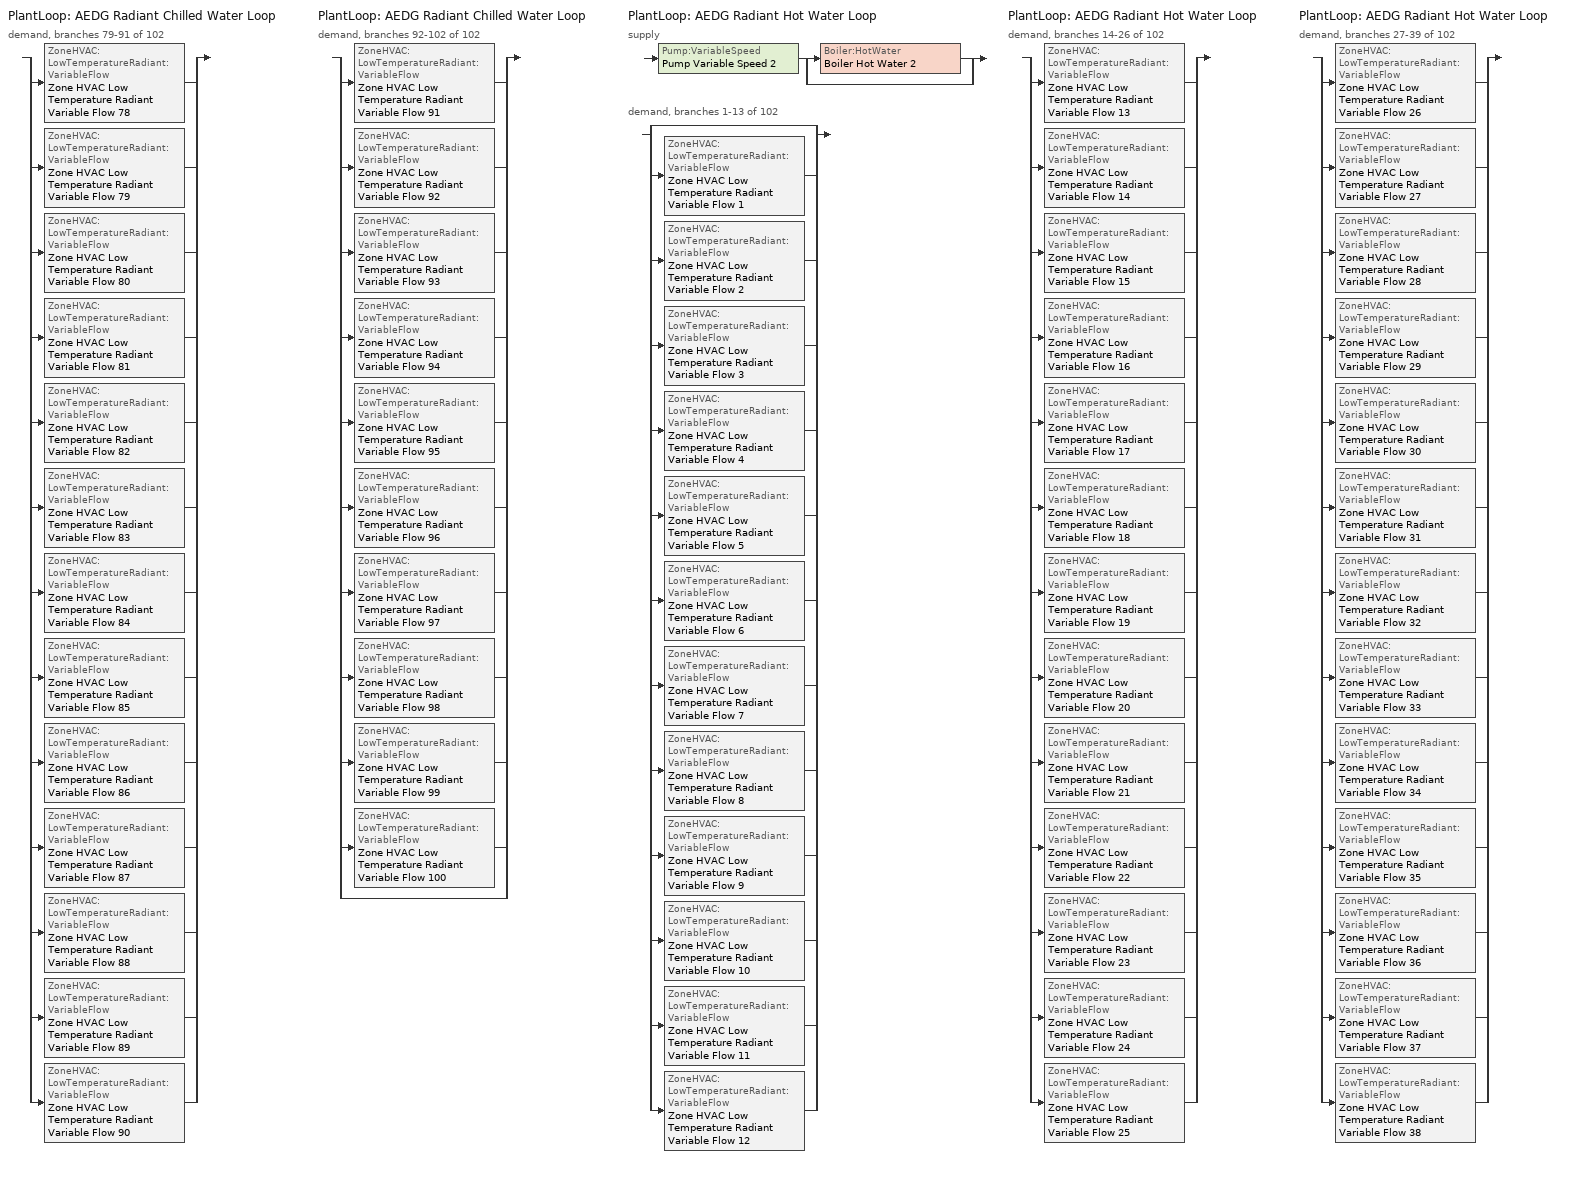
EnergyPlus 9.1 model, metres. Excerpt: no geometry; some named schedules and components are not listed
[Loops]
PlantLoop 'AEDG Radiant Chilled Water Loop'
 demand, branches 79-91 of 102: split
  | ZoneHVAC:LowTemperatureRadiant:VariableFlow 'Zone HVAC Low Temperature Radiant Variable Flow 78'
  | ZoneHVAC:LowTemperatureRadiant:VariableFlow 'Zone HVAC Low Temperature Radiant Variable Flow 79'
  | ZoneHVAC:LowTemperatureRadiant:VariableFlow 'Zone HVAC Low Temperature Radiant Variable Flow 80'
  | ZoneHVAC:LowTemperatureRadiant:VariableFlow 'Zone HVAC Low Temperature Radiant Variable Flow 81'
  | ZoneHVAC:LowTemperatureRadiant:VariableFlow 'Zone HVAC Low Temperature Radiant Variable Flow 82'
  | ZoneHVAC:LowTemperatureRadiant:VariableFlow 'Zone HVAC Low Temperature Radiant Variable Flow 83'
  | ZoneHVAC:LowTemperatureRadiant:VariableFlow 'Zone HVAC Low Temperature Radiant Variable Flow 84'
  | ZoneHVAC:LowTemperatureRadiant:VariableFlow 'Zone HVAC Low Temperature Radiant Variable Flow 85'
  | ZoneHVAC:LowTemperatureRadiant:VariableFlow 'Zone HVAC Low Temperature Radiant Variable Flow 86'
  | ZoneHVAC:LowTemperatureRadiant:VariableFlow 'Zone HVAC Low Temperature Radiant Variable Flow 87'
  | ZoneHVAC:LowTemperatureRadiant:VariableFlow 'Zone HVAC Low Temperature Radiant Variable Flow 88'
  | ZoneHVAC:LowTemperatureRadiant:VariableFlow 'Zone HVAC Low Temperature Radiant Variable Flow 89'
  | ZoneHVAC:LowTemperatureRadiant:VariableFlow 'Zone HVAC Low Temperature Radiant Variable Flow 90'
PlantLoop 'AEDG Radiant Chilled Water Loop'
 demand, branches 92-102 of 102: split
  | ZoneHVAC:LowTemperatureRadiant:VariableFlow 'Zone HVAC Low Temperature Radiant Variable Flow 91'
  | ZoneHVAC:LowTemperatureRadiant:VariableFlow 'Zone HVAC Low Temperature Radiant Variable Flow 92'
  | ZoneHVAC:LowTemperatureRadiant:VariableFlow 'Zone HVAC Low Temperature Radiant Variable Flow 93'
  | ZoneHVAC:LowTemperatureRadiant:VariableFlow 'Zone HVAC Low Temperature Radiant Variable Flow 94'
  | ZoneHVAC:LowTemperatureRadiant:VariableFlow 'Zone HVAC Low Temperature Radiant Variable Flow 95'
  | ZoneHVAC:LowTemperatureRadiant:VariableFlow 'Zone HVAC Low Temperature Radiant Variable Flow 96'
  | ZoneHVAC:LowTemperatureRadiant:VariableFlow 'Zone HVAC Low Temperature Radiant Variable Flow 97'
  | ZoneHVAC:LowTemperatureRadiant:VariableFlow 'Zone HVAC Low Temperature Radiant Variable Flow 98'
  | ZoneHVAC:LowTemperatureRadiant:VariableFlow 'Zone HVAC Low Temperature Radiant Variable Flow 99'
  | ZoneHVAC:LowTemperatureRadiant:VariableFlow 'Zone HVAC Low Temperature Radiant Variable Flow 100'
  | bypass
PlantLoop 'AEDG Radiant Hot Water Loop'
 supply: Pump:VariableSpeed 'Pump Variable Speed 2' > split
  | Boiler:HotWater 'Boiler Hot Water 2'
  | bypass
 demand, branches 1-13 of 102: split
  | bypass
  | ZoneHVAC:LowTemperatureRadiant:VariableFlow 'Zone HVAC Low Temperature Radiant Variable Flow 1'
  | ZoneHVAC:LowTemperatureRadiant:VariableFlow 'Zone HVAC Low Temperature Radiant Variable Flow 2'
  | ZoneHVAC:LowTemperatureRadiant:VariableFlow 'Zone HVAC Low Temperature Radiant Variable Flow 3'
  | ZoneHVAC:LowTemperatureRadiant:VariableFlow 'Zone HVAC Low Temperature Radiant Variable Flow 4'
  | ZoneHVAC:LowTemperatureRadiant:VariableFlow 'Zone HVAC Low Temperature Radiant Variable Flow 5'
  | ZoneHVAC:LowTemperatureRadiant:VariableFlow 'Zone HVAC Low Temperature Radiant Variable Flow 6'
  | ZoneHVAC:LowTemperatureRadiant:VariableFlow 'Zone HVAC Low Temperature Radiant Variable Flow 7'
  | ZoneHVAC:LowTemperatureRadiant:VariableFlow 'Zone HVAC Low Temperature Radiant Variable Flow 8'
  | ZoneHVAC:LowTemperatureRadiant:VariableFlow 'Zone HVAC Low Temperature Radiant Variable Flow 9'
  | ZoneHVAC:LowTemperatureRadiant:VariableFlow 'Zone HVAC Low Temperature Radiant Variable Flow 10'
  | ZoneHVAC:LowTemperatureRadiant:VariableFlow 'Zone HVAC Low Temperature Radiant Variable Flow 11'
  | ZoneHVAC:LowTemperatureRadiant:VariableFlow 'Zone HVAC Low Temperature Radiant Variable Flow 12'
PlantLoop 'AEDG Radiant Hot Water Loop'
 demand, branches 14-26 of 102: split
  | ZoneHVAC:LowTemperatureRadiant:VariableFlow 'Zone HVAC Low Temperature Radiant Variable Flow 13'
  | ZoneHVAC:LowTemperatureRadiant:VariableFlow 'Zone HVAC Low Temperature Radiant Variable Flow 14'
  | ZoneHVAC:LowTemperatureRadiant:VariableFlow 'Zone HVAC Low Temperature Radiant Variable Flow 15'
  | ZoneHVAC:LowTemperatureRadiant:VariableFlow 'Zone HVAC Low Temperature Radiant Variable Flow 16'
  | ZoneHVAC:LowTemperatureRadiant:VariableFlow 'Zone HVAC Low Temperature Radiant Variable Flow 17'
  | ZoneHVAC:LowTemperatureRadiant:VariableFlow 'Zone HVAC Low Temperature Radiant Variable Flow 18'
  | ZoneHVAC:LowTemperatureRadiant:VariableFlow 'Zone HVAC Low Temperature Radiant Variable Flow 19'
  | ZoneHVAC:LowTemperatureRadiant:VariableFlow 'Zone HVAC Low Temperature Radiant Variable Flow 20'
  | ZoneHVAC:LowTemperatureRadiant:VariableFlow 'Zone HVAC Low Temperature Radiant Variable Flow 21'
  | ZoneHVAC:LowTemperatureRadiant:VariableFlow 'Zone HVAC Low Temperature Radiant Variable Flow 22'
  | ZoneHVAC:LowTemperatureRadiant:VariableFlow 'Zone HVAC Low Temperature Radiant Variable Flow 23'
  | ZoneHVAC:LowTemperatureRadiant:VariableFlow 'Zone HVAC Low Temperature Radiant Variable Flow 24'
  | ZoneHVAC:LowTemperatureRadiant:VariableFlow 'Zone HVAC Low Temperature Radiant Variable Flow 25'
PlantLoop 'AEDG Radiant Hot Water Loop'
 demand, branches 27-39 of 102: split
  | ZoneHVAC:LowTemperatureRadiant:VariableFlow 'Zone HVAC Low Temperature Radiant Variable Flow 26'
  | ZoneHVAC:LowTemperatureRadiant:VariableFlow 'Zone HVAC Low Temperature Radiant Variable Flow 27'
  | ZoneHVAC:LowTemperatureRadiant:VariableFlow 'Zone HVAC Low Temperature Radiant Variable Flow 28'
  | ZoneHVAC:LowTemperatureRadiant:VariableFlow 'Zone HVAC Low Temperature Radiant Variable Flow 29'
  | ZoneHVAC:LowTemperatureRadiant:VariableFlow 'Zone HVAC Low Temperature Radiant Variable Flow 30'
  | ZoneHVAC:LowTemperatureRadiant:VariableFlow 'Zone HVAC Low Temperature Radiant Variable Flow 31'
  | ZoneHVAC:LowTemperatureRadiant:VariableFlow 'Zone HVAC Low Temperature Radiant Variable Flow 32'
  | ZoneHVAC:LowTemperatureRadiant:VariableFlow 'Zone HVAC Low Temperature Radiant Variable Flow 33'
  | ZoneHVAC:LowTemperatureRadiant:VariableFlow 'Zone HVAC Low Temperature Radiant Variable Flow 34'
  | ZoneHVAC:LowTemperatureRadiant:VariableFlow 'Zone HVAC Low Temperature Radiant Variable Flow 35'
  | ZoneHVAC:LowTemperatureRadiant:VariableFlow 'Zone HVAC Low Temperature Radiant Variable Flow 36'
  | ZoneHVAC:LowTemperatureRadiant:VariableFlow 'Zone HVAC Low Temperature Radiant Variable Flow 37'
  | ZoneHVAC:LowTemperatureRadiant:VariableFlow 'Zone HVAC Low Temperature Radiant Variable Flow 38'
[ZoneHVAC:LowTemperatureRadiant:VariableFlow] Availability Schedule=Always On Discrete; Hydronic Tubing Inside Diameter {m}=0.012; Hydronic Tubing Length {m}=Autosize; Temperature Control Type=MeanRadiantTemperature; Heating Design Capacity Method=HeatingDesignCapacity; Heating Design Capacity {W}=Autosize; Maximum Hot Water Flow {m3/s}=Autosize; Heating Control Throttling Range {deltaC}=0.5; Heating Control Temperature Schedule=AEDG Office Mean Radiant Heating Setpoint Schedule; Cooling Design Capacity Method=CoolingDesignCapacity; Cooling Design Capacity {W}=Autosize; Maximum Cold Water Flow {m3/s}=Autosize; Cooling Control Throttling Range {deltaC}=0.5; Cooling Control Temperature Schedule=AEDG Office Mean Radiant Cooling Setpoint Schedule; Condensation Control Type=SimpleOff; Condensation Control Dewpoint Offset {C}=1; Number of Circuits=OnePerSurface; Circuit Length {m}=106.7
Name | Zone | Surface Name or Radiant Surface Group
Zone HVAC Low Temperature Radiant Variable Flow 96 | Thermal Zone 10 | Zone HVAC Low Temperature Radiant Variable Flow 96Floors
Zone HVAC Low Temperature Radiant Variable Flow 93 | Thermal Zone 11 | Zone HVAC Low Temperature Radiant Variable Flow 93Floors
Zone HVAC Low Temperature Radiant Variable Flow 92 | Thermal Zone 12 | Zone HVAC Low Temperature Radiant Variable Flow 92Floors
Zone HVAC Low Temperature Radiant Variable Flow 89 | Thermal Zone 13 | Zone HVAC Low Temperature Radiant Variable Flow 89Floors
Zone HVAC Low Temperature Radiant Variable Flow 83 | Thermal Zone 14 | Zone HVAC Low Temperature Radiant Variable Flow 83Floors
Zone HVAC Low Temperature Radiant Variable Flow 81 | Thermal Zone 16 | Zone HVAC Low Temperature Radiant Variable Flow 81Floors
Zone HVAC Low Temperature Radiant Variable Flow 80 | Thermal Zone 17 | Zone HVAC Low Temperature Radiant Variable Flow 80Floors
Zone HVAC Low Temperature Radiant Variable Flow 78 | Thermal Zone 20 | Zone HVAC Low Temperature Radiant Variable Flow 78Floors
Zone HVAC Low Temperature Radiant Variable Flow 94 | Thermal Zone 21 | Zone HVAC Low Temperature Radiant Variable Flow 94Floors
Zone HVAC Low Temperature Radiant Variable Flow 86 | Thermal Zone 22 | Zone HVAC Low Temperature Radiant Variable Flow 86Floors
Zone HVAC Low Temperature Radiant Variable Flow 84 | Thermal Zone 23 | Zone HVAC Low Temperature Radiant Variable Flow 84Floors
Zone HVAC Low Temperature Radiant Variable Flow 79 | Thermal Zone 26 | Zone HVAC Low Temperature Radiant Variable Flow 79Floors
Zone HVAC Low Temperature Radiant Variable Flow 99 | Thermal Zone 28 | Zone HVAC Low Temperature Radiant Variable Flow 99Floors
Zone HVAC Low Temperature Radiant Variable Flow 100 | Thermal Zone 3 | Zone HVAC Low Temperature Radiant Variable Flow 100Floors
Zone HVAC Low Temperature Radiant Variable Flow 82 | Thermal Zone 30 | Zone HVAC Low Temperature Radiant Variable Flow 82Floors
Zone HVAC Low Temperature Radiant Variable Flow 85 | Thermal Zone 36 | Zone HVAC Low Temperature Radiant Variable Flow 85Floors
Zone HVAC Low Temperature Radiant Variable Flow 98 | Thermal Zone 44 | Zone HVAC Low Temperature Radiant Variable Flow 98Floors
Zone HVAC Low Temperature Radiant Variable Flow 97 | Thermal Zone 6 | Zone HVAC Low Temperature Radiant Variable Flow 97Floors
Zone HVAC Low Temperature Radiant Variable Flow 88 | Thermal Zone 61 | Zone HVAC Low Temperature Radiant Variable Flow 88Floors
Zone HVAC Low Temperature Radiant Variable Flow 91 | Thermal Zone 67 | Zone HVAC Low Temperature Radiant Variable Flow 91Floors
Zone HVAC Low Temperature Radiant Variable Flow 95 | Thermal Zone 8 | Zone HVAC Low Temperature Radiant Variable Flow 95Floors
Zone HVAC Low Temperature Radiant Variable Flow 87 | Thermal Zone 82 | Zone HVAC Low Temperature Radiant Variable Flow 87Floors
Zone HVAC Low Temperature Radiant Variable Flow 90 | Thermal Zone 9 | Zone HVAC Low Temperature Radiant Variable Flow 90Floors
[ZoneHVAC:LowTemperatureRadiant:SurfaceGroup] Flow Fraction for Surface 1=1
Name | Surface 1
Zone HVAC Low Temperature Radiant Variable Flow 96Floors | Surface 55
Zone HVAC Low Temperature Radiant Variable Flow 93Floors | Surface 61
Zone HVAC Low Temperature Radiant Variable Flow 92Floors | Surface 67
Zone HVAC Low Temperature Radiant Variable Flow 89Floors | Surface 73
Zone HVAC Low Temperature Radiant Variable Flow 83Floors | Surface 79
Zone HVAC Low Temperature Radiant Variable Flow 81Floors | Surface 91
Zone HVAC Low Temperature Radiant Variable Flow 80Floors | Surface 97
Zone HVAC Low Temperature Radiant Variable Flow 78Floors | Surface 115
Zone HVAC Low Temperature Radiant Variable Flow 94Floors | Surface 121
Zone HVAC Low Temperature Radiant Variable Flow 86Floors | Surface 127
Zone HVAC Low Temperature Radiant Variable Flow 84Floors | Surface 133
Zone HVAC Low Temperature Radiant Variable Flow 79Floors | Surface 151
Zone HVAC Low Temperature Radiant Variable Flow 99Floors | Surface 163
Zone HVAC Low Temperature Radiant Variable Flow 100Floors | Surface 13
Zone HVAC Low Temperature Radiant Variable Flow 82Floors | Surface 175
Zone HVAC Low Temperature Radiant Variable Flow 85Floors | Surface 211
Zone HVAC Low Temperature Radiant Variable Flow 98Floors | Surface 259
Zone HVAC Low Temperature Radiant Variable Flow 97Floors | Surface 31
Zone HVAC Low Temperature Radiant Variable Flow 88Floors | Surface 361
Zone HVAC Low Temperature Radiant Variable Flow 91Floors | Surface 397
Zone HVAC Low Temperature Radiant Variable Flow 95Floors | Surface 43
Zone HVAC Low Temperature Radiant Variable Flow 87Floors | Surface 487
Zone HVAC Low Temperature Radiant Variable Flow 90Floors | Surface 49
[Zone equipment]
Thermal Zone 10: Zone HVAC Low Temperature Radiant Variable Flow 96
Thermal Zone 11: Zone HVAC Low Temperature Radiant Variable Flow 93
Thermal Zone 12: Zone HVAC Low Temperature Radiant Variable Flow 92
Thermal Zone 13: Zone HVAC Low Temperature Radiant Variable Flow 89
Thermal Zone 14: Zone HVAC Low Temperature Radiant Variable Flow 83
Thermal Zone 16: Zone HVAC Low Temperature Radiant Variable Flow 81
Thermal Zone 17: Zone HVAC Low Temperature Radiant Variable Flow 80
Thermal Zone 20: Zone HVAC Low Temperature Radiant Variable Flow 78
Thermal Zone 21: Zone HVAC Low Temperature Radiant Variable Flow 94
Thermal Zone 22: Zone HVAC Low Temperature Radiant Variable Flow 86
Thermal Zone 23: Zone HVAC Low Temperature Radiant Variable Flow 84
Thermal Zone 26: Zone HVAC Low Temperature Radiant Variable Flow 79
Thermal Zone 28: Zone HVAC Low Temperature Radiant Variable Flow 99
Thermal Zone 3: Zone HVAC Low Temperature Radiant Variable Flow 100
Thermal Zone 30: Zone HVAC Low Temperature Radiant Variable Flow 82
Thermal Zone 36: Zone HVAC Low Temperature Radiant Variable Flow 85
Thermal Zone 44: Zone HVAC Low Temperature Radiant Variable Flow 98
Thermal Zone 6: Zone HVAC Low Temperature Radiant Variable Flow 97
Thermal Zone 61: Zone HVAC Low Temperature Radiant Variable Flow 88
Thermal Zone 67: Zone HVAC Low Temperature Radiant Variable Flow 91
Thermal Zone 8: Zone HVAC Low Temperature Radiant Variable Flow 95
Thermal Zone 82: Zone HVAC Low Temperature Radiant Variable Flow 87
Thermal Zone 9: Zone HVAC Low Temperature Radiant Variable Flow 90
[Sizing:Zone] Zone Cooling Design Supply Air Temperature Input Method=SupplyAirTemperature; Zone Cooling Design Supply Air Temperature {C}=14; Zone Cooling Design Supply Air Temperature Difference {deltaC}=11.11; Zone Heating Design Supply Air Temperature Input Method=SupplyAirTemperature; Zone Heating Design Supply Air Temperature {C}=40; Zone Heating Design Supply Air Temperature Difference {deltaC}=11.11; Zone Cooling Design Supply Air Humidity Ratio {kgWater/kgDryAir}=0.0085; Zone Heating Design Supply Air Humidity Ratio {kgWater/kgDryAir}=0.008; Design Specification Outdoor Air Object=90.1-2010 - Office - OpenOffice Ventilation; Zone Heating Sizing Factor=1.25; Zone Cooling Sizing Factor=1.15; Cooling Design Air Flow Method=DesignDay; Cooling Design Air Flow Rate {m3/s}=0; Cooling Minimum Air Flow per Zone Floor Area {m3/s-m2}=0.000762; Cooling Minimum Air Flow {m3/s}=0; Cooling Minimum Air Flow Fraction=0; Heating Design Air Flow Method=DesignDay; Heating Design Air Flow Rate {m3/s}=0; Heating Maximum Air Flow per Zone Floor Area {m3/s-m2}=0.002032; Heating Maximum Air Flow {m3/s}=0.141576; Heating Maximum Air Flow Fraction=0.3; Account for Dedicated Outdoor Air System=No
Name | Design Specification Zone Air Distribution Object
Thermal Zone 10 | Thermal Zone 10 Design Spec Zone Air Dist
Thermal Zone 11 | Thermal Zone 11 Design Spec Zone Air Dist
Thermal Zone 12 | Thermal Zone 12 Design Spec Zone Air Dist
Thermal Zone 13 | Thermal Zone 13 Design Spec Zone Air Dist
Thermal Zone 14 | Thermal Zone 14 Design Spec Zone Air Dist
Thermal Zone 16 | Thermal Zone 16 Design Spec Zone Air Dist
Thermal Zone 17 | Thermal Zone 17 Design Spec Zone Air Dist
Thermal Zone 20 | Thermal Zone 20 Design Spec Zone Air Dist
Thermal Zone 21 | Thermal Zone 21 Design Spec Zone Air Dist
Thermal Zone 22 | Thermal Zone 22 Design Spec Zone Air Dist
Thermal Zone 23 | Thermal Zone 23 Design Spec Zone Air Dist
Thermal Zone 26 | Thermal Zone 26 Design Spec Zone Air Dist
Thermal Zone 28 | Thermal Zone 28 Design Spec Zone Air Dist
Thermal Zone 3 | Thermal Zone 3 Design Spec Zone Air Dist
Thermal Zone 30 | Thermal Zone 30 Design Spec Zone Air Dist
Thermal Zone 36 | Thermal Zone 36 Design Spec Zone Air Dist
Thermal Zone 44 | Thermal Zone 44 Design Spec Zone Air Dist
Thermal Zone 6 | Thermal Zone 6 Design Spec Zone Air Dist
Thermal Zone 61 | Thermal Zone 61 Design Spec Zone Air Dist
Thermal Zone 67 | Thermal Zone 67 Design Spec Zone Air Dist
Thermal Zone 8 | Thermal Zone 8 Design Spec Zone Air Dist
Thermal Zone 82 | Thermal Zone 82 Design Spec Zone Air Dist
Thermal Zone 9 | Thermal Zone 9 Design Spec Zone Air Dist
[DesignSpecification:ZoneAirDistribution] Zone Air Distribution Effectiveness in Cooling Mode=1; Zone Air Distribution Effectiveness in Heating Mode=1
Thermal Zone 10 Design Spec Zone Air Dist; Thermal Zone 11 Design Spec Zone Air Dist; Thermal Zone 12 Design Spec Zone Air Dist; Thermal Zone 13 Design Spec Zone Air Dist; Thermal Zone 14 Design Spec Zone Air Dist; Thermal Zone 16 Design Spec Zone Air Dist; Thermal Zone 17 Design Spec Zone Air Dist; Thermal Zone 20 Design Spec Zone Air Dist; Thermal Zone 21 Design Spec Zone Air Dist; Thermal Zone 22 Design Spec Zone Air Dist; Thermal Zone 23 Design Spec Zone Air Dist; Thermal Zone 26 Design Spec Zone Air Dist; Thermal Zone 28 Design Spec Zone Air Dist; Thermal Zone 3 Design Spec Zone Air Dist; Thermal Zone 30 Design Spec Zone Air Dist; Thermal Zone 36 Design Spec Zone Air Dist; Thermal Zone 44 Design Spec Zone Air Dist; Thermal Zone 6 Design Spec Zone Air Dist; Thermal Zone 61 Design Spec Zone Air Dist; Thermal Zone 67 Design Spec Zone Air Dist; Thermal Zone 8 Design Spec Zone Air Dist; Thermal Zone 82 Design Spec Zone Air Dist; Thermal Zone 9 Design Spec Zone Air Dist
[DesignSpecification:OutdoorAir]
90.1-2010 - Office - OpenOffice Ventilation: Outdoor Air Method=Sum; Outdoor Air Flow per Person {m3/s-person}=0.00235974; Outdoor Air Flow per Zone Floor Area {m3/s-m2}=0.0003048; Outdoor Air Flow per Zone {m3/s}=0; Outdoor Air Flow Air Changes per Hour {1/hr}=0
[PlantLoop]
AEDG Radiant Hot Water Loop: Fluid Type=Water; Plant Equipment Operation Scheme=AEDG Radiant Hot Water Loop Operation Schemes; Maximum Loop Temperature {C}=100; Minimum Loop Temperature {C}=10; Maximum Loop Flow Rate {m3/s}=Autosize; Minimum Loop Flow Rate {m3/s}=0; Plant Loop Volume {m3}=Autocalculate; Load Distribution Scheme=Optimal; Plant Loop Demand Calculation Scheme=SingleSetpoint
[Sizing:Plant]
AEDG Radiant Hot Water Loop: Loop Type=Heating; Design Loop Exit Temperature {C}=60; Loop Design Temperature Difference {deltaC}=11; Sizing Option=NonCoincident; Zone Timesteps in Averaging Window=1; Coincident Sizing Factor Mode=None
[Pump:VariableSpeed]
Pump Variable Speed 2: Design Maximum Flow Rate {m3/s}=Autosize; Design Pump Head {Pa}=119563; Design Power Consumption {W}=Autosize; Motor Efficiency=0.9; Fraction of Motor Inefficiencies to Fluid Stream=0; Coefficient 1 of the Part Load Performance Curve=0; Coefficient 2 of the Part Load Performance Curve=0.0216; Coefficient 3 of the Part Load Performance Curve=-0.0325; Coefficient 4 of the Part Load Performance Curve=1.0095; Design Minimum Flow Rate {m3/s}=0; Pump Control Type=Intermittent; Skin Loss Radiative Fraction=0.5; Design Power Sizing Method=PowerPerFlowPerPressure; Design Electric Power per Unit Flow Rate {W/(m3/s)}=348701.1; Design Shaft Power per Unit Flow Rate per Unit Head {W/((m3/s)-Pa)}=1.28205; Design Minimum Flow Rate Fraction=0
[SetpointManager:Scheduled]
Setpoint Manager Scheduled 2: Control Variable=Temperature; Schedule=AEDG HW-Radiant-Loop-Temp-Schedule
[PlantEquipmentOperationSchemes]
AEDG Radiant Hot Water Loop Operation Schemes: Control Scheme 1=AEDG Radiant Hot Water Loop Heating Operation Scheme; Control Scheme 1 Schedule=Always On Discrete
[PlantEquipmentList]
AEDG Radiant Hot Water Loop Heating Equipment List: Boiler Hot Water 2
[Boiler:HotWater]
Boiler Hot Water 2: Fuel Type=NaturalGas; Nominal Capacity {W}=Autosize; Nominal Thermal Efficiency=0.9; Design Water Flow Rate {m3/s}=Autosize; Minimum Part Load Ratio=0; Maximum Part Load Ratio=1; Optimum Part Load Ratio=1; Water Outlet Upper Temperature Limit {C}=99; Boiler Flow Mode=ConstantFlow; Parasitic Electric Load {W}=0; Sizing Factor=1
[PlantEquipmentOperation:HeatingLoad]
AEDG Radiant Hot Water Loop Heating Operation Scheme: Load Range 1 Lower Limit {W}=0; Load Range 1 Upper Limit {W}=1000000000; Range 1 Equipment List=AEDG Radiant Hot Water Loop Heating Equipment List
[Schedule:Constant]
Always On Discrete: OnOff, 1
[Schedule:Day:Interval]
AEDG Office Mean Radiant Heating Setpoint Schedule Sunday: No, 24:00, 18.3
AEDG Office Mean Radiant Heating Setpoint Schedule Weekday: No, 06:00, 18.3, 22:00, 18.8, 24:00, 18.3
[Schedule:Week:Daily]
AEDG Office Mean Radiant Heating Setpoint Schedule Week Rule - Jan1-Dec31: AEDG Office Mean Radiant Heating Setpoint Schedule Sunday, AEDG Office Mean Radiant Heating Setpoint Schedule Weekday, AEDG Office Mean Radiant Heating Setpoint Schedule Weekday, AEDG Office Mean Radiant Heating Setpoint Schedule Weekday, AEDG Office Mean Radiant Heating Setpoint Schedule Weekday, AEDG Office Mean Radiant Heating Setpoint Schedule Weekday, AEDG Office Mean Radiant Heating Setpoint Schedule Saturday, AEDG Office Mean Radiant Heating Setpoint Schedule Weekday, AEDG Office Mean Radiant Heating Setpoint Schedule Summer Design Day, AEDG Office Mean Radiant Heating Setpoint Schedule Winter Design Day, AEDG Office Mean Radiant Heating Setpoint Schedule Weekday, AEDG Office Mean Radiant Heating Setpoint Schedule Weekday
AEDG Office Mean Radiant Cooling Setpoint Schedule Week Rule - Jan1-Dec31: AEDG Office Mean Radiant Cooling Setpoint Schedule Sunday, AEDG Office Mean Radiant Cooling Setpoint Schedule Weekday, AEDG Office Mean Radiant Cooling Setpoint Schedule Weekday, AEDG Office Mean Radiant Cooling Setpoint Schedule Weekday, AEDG Office Mean Radiant Cooling Setpoint Schedule Weekday, AEDG Office Mean Radiant Cooling Setpoint Schedule Weekday, AEDG Office Mean Radiant Cooling Setpoint Schedule Saturday, AEDG Office Mean Radiant Cooling Setpoint Schedule Weekday, AEDG Office Mean Radiant Cooling Setpoint Schedule Summer Design Day, AEDG Office Mean Radiant Cooling Setpoint Schedule Winter Design Day, AEDG Office Mean Radiant Cooling Setpoint Schedule Weekday, AEDG Office Mean Radiant Cooling Setpoint Schedule Weekday
AEDG HW-Radiant-Loop-Temp-Schedule Week Rule - Jan1-Dec31: AEDG HW-Radiant-Loop-Temp-Schedule All Days, AEDG HW-Radiant-Loop-Temp-Schedule All Days, AEDG HW-Radiant-Loop-Temp-Schedule All Days, AEDG HW-Radiant-Loop-Temp-Schedule All Days, AEDG HW-Radiant-Loop-Temp-Schedule All Days, AEDG HW-Radiant-Loop-Temp-Schedule All Days, AEDG HW-Radiant-Loop-Temp-Schedule All Days, AEDG HW-Radiant-Loop-Temp-Schedule All Days, AEDG HW-Radiant-Loop-Temp-Schedule All Days, AEDG HW-Radiant-Loop-Temp-Schedule All Days, AEDG HW-Radiant-Loop-Temp-Schedule All Days, AEDG HW-Radiant-Loop-Temp-Schedule All Days
[Schedule:Year]
AEDG Office Mean Radiant Heating Setpoint Schedule: AEDG Office Mean Radiant Heating Setpoint Schedule Week Rule - Jan1-Dec31, 1, 1, 12, 31
AEDG Office Mean Radiant Cooling Setpoint Schedule: AEDG Office Mean Radiant Cooling Setpoint Schedule Week Rule - Jan1-Dec31, 1, 1, 12, 31
AEDG HW-Radiant-Loop-Temp-Schedule: AEDG HW-Radiant-Loop-Temp-Schedule Week Rule - Jan1-Dec31, 1, 1, 12, 31
